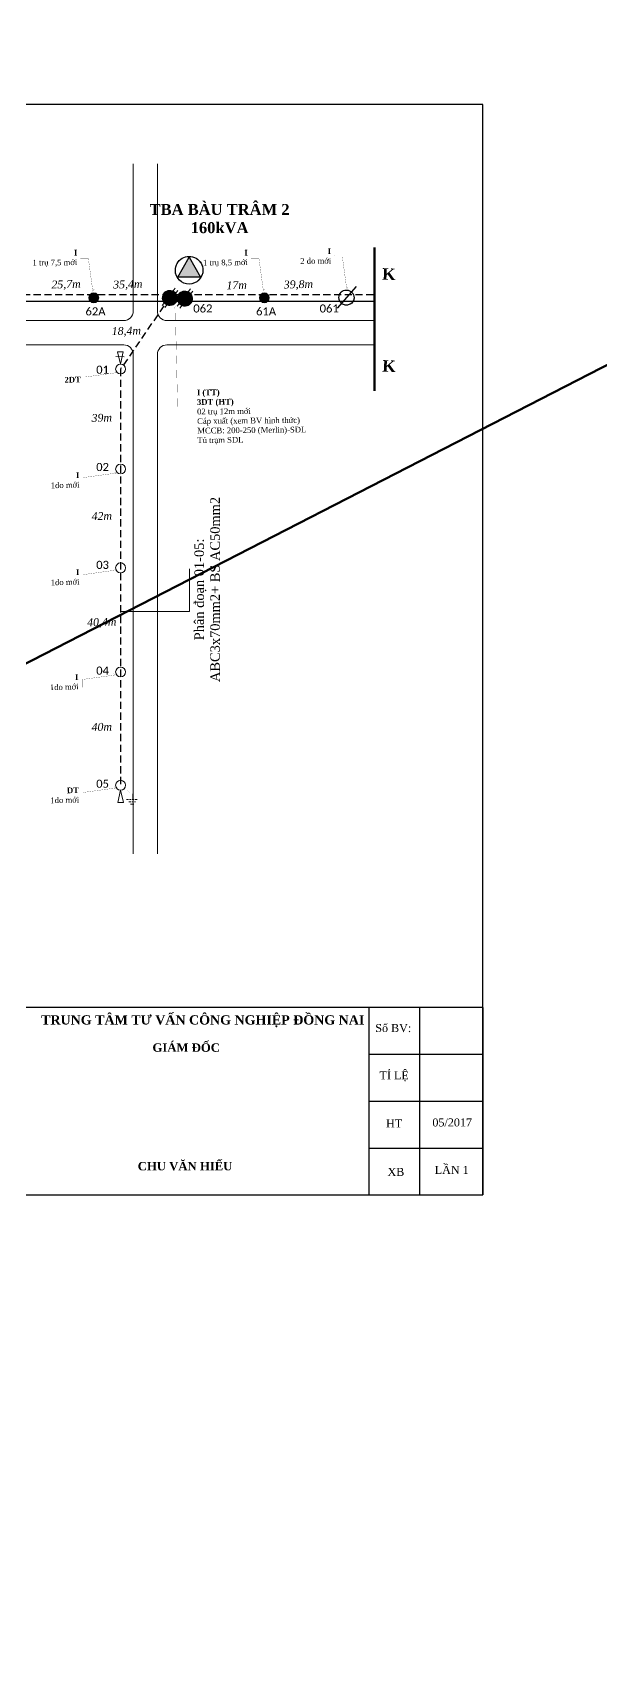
# Model space of a CAD drawing. Header units: metres. Extents: x 429925 to 893472, y 1245258 to 2552490.
# Drawn here: x 445346 to 445644, y 1259853 to 1260710 of the extents above; entities that cross this region are included whole.
import ezdxf

# ---------------------------------------------------------------- set-up
doc = ezdxf.new("R2010")
doc.units = ezdxf.units.M
doc.linetypes.add('DASHED2', pattern=[0.375, 0.25, -0.125])
doc.layers.add('duong', color=2, linetype='Continuous', lineweight=15)
doc.layers.add('duong bao', color=3, linetype='Continuous', lineweight=13)
doc.layers.add('KHUNGBANVE', color=6, linetype='Continuous')
doc.styles.get("Standard").update_dxf_attribs({"font": 'arial.ttf'})
doc.styles.add('Unicode', font='times.ttf')

# ---------------------------------------------------------------- blocks, each defined once
blk = doc.blocks.new('A$C46BF4DDC')
at = {"color": 9, "linetype": 'Continuous'}
blk.add_line((9.91, 11.46), (0, 0), dxfattribs=at)
blk.add_lwpolyline([(0.89, 5.61, -1), (8.82, 5.61, -1)], format="xyb", close=True, dxfattribs=at)
blk = doc.blocks.new('A$C7B825D87')
at = {"layer": 'duong bao', "color": 1, "linetype": 'DASHED2', "lineweight": 20, "ltscale": 4}
for p, q in [((1.21, 2.48), (7.13, 2.48)), ((2.41, 1.31), (5.91, 1.31)), ((3.34, 0), (4.99, 0))]:
    blk.add_line(p, q, dxfattribs=at)
at = {"layer": 'duong bao', "color": 1, "linetype": 'DASHED2', "lineweight": 20, "ltscale": 4, "const_width": 0.0325}
blk.add_lwpolyline([(0.01, 8.11), (4.17, 5.43), (4.17, 2.48)], dxfattribs=at)
blk = doc.blocks.new('A$C16F73B65')
at = {"layer": 'duong bao', "lineweight": 50, "ltscale": 2}
blk.add_hatch(color=2, dxfattribs=at).paths.add_polyline_path([(0, 2.58, 1), (5.16, 2.58, 1)])
at = {"color": 4, "linetype": 'Continuous', "lineweight": 18}
blk.add_lwpolyline([(0, 2.58, -1), (5.16, 2.58, -1)], format="xyb", close=True, dxfattribs=at)
blk = doc.blocks.new('A$C6542344A')
at = {"color": 9, "linetype": 'Continuous'}
for p, q in [((7.45, 9.82), (0, 1.2)), ((8.7, 8.62), (1.25, 0))]:
    blk.add_line(p, q, dxfattribs=at)
for points in [[(0.3, 4.92, -1), (8.24, 4.92, -1)], [(4.27, 0.95, -1), (4.27, 8.89, -1)]]:
    blk.add_lwpolyline(points, format="xyb", close=True, dxfattribs=at)

msp = doc.modelspace()

# ---------------------------------------------------------------- hatches: boundary and pattern name
at = {"layer": 'duong bao', "lineweight": 50, "ltscale": 2}
for points in [[(445428.04, 1260592.66), (445422.06, 1260582.3), (445434.02, 1260582.3)], [(445413.93, 1260571.11, -1), (445421.86, 1260571.6, -1)], [(445421.83, 1260570.75, -1), (445429.75, 1260571.24, -1)], [(445424.19, 1260567.36, 0.561248), (445429.75, 1260571.24, 0.156181), (445428.87, 1260573.49)]]:
    msp.add_hatch(color=256, dxfattribs=at).paths.add_polyline_path(points)

# ---------------------------------------------------------------- linework, layer by layer
at = {"color": 4, "linetype": 'Continuous', "lineweight": 18}
for p, q in [((445398.69, 1260641.65), (445398.69, 1260564.46)), ((445411.39, 1260564.46), (445411.39, 1260641.62)), ((445393.69, 1260559.46), (445287.18, 1260559.46)), ((445525.26, 1260559.46), (445416.39, 1260559.46)), ((445393.69, 1260546.76), (445308.17, 1260546.76)), ((445394.03, 1260540.55), (445389.66, 1260540.57)), ((445398.69, 1260541.76), (445398.69, 1260280.06)), ((445411.39, 1260541.76), (445411.39, 1260280.06)), ((445525.26, 1260546.76), (445416.39, 1260546.76)), ((445428.28, 1260407.05), (445428.28, 1260429.36))]:
    msp.add_line(p, q, dxfattribs=at)
at = {"color": 5, "linetype": 'DASHED2', "lineweight": 30, "ltscale": 15}
for p, q in [((445188.97, 1260573.21), (445525.26, 1260573.21)), ((445417.9, 1260571.77), (445392.04, 1260534.06)), ((445392.04, 1260534.06), (445392.04, 1260315.97))]:
    msp.add_line(p, q, dxfattribs=at)
at = {"color": 1, "lineweight": 30, "ltscale": 15}
msp.add_line((445189.23, 1260569.62), (445525.26, 1260569.62), dxfattribs=at)
at = {"color": 9, "linetype": 'Continuous'}
msp.add_lwpolyline([(444769.27, 1260101.28), (445582.07, 1260101.28), (445582.07, 1260672.78), (444769.27, 1260672.78)], close=True, dxfattribs=at)
at = {"color": 4, "linetype": 'Continuous', "lineweight": 18}
for points in [[(445435.27, 1260585.87, -1), (445420.76, 1260585.82, -1)], [(445514.45, 1260571.48, -1), (445506.52, 1260571.48, -1)], [(445394.62, 1260534.06, -1), (445389.46, 1260534.06, -1)], [(445394.62, 1260481.67, -1), (445389.46, 1260481.67, -1)], [(445394.62, 1260429.88, -1), (445389.46, 1260429.88, -1)], [(445394.62, 1260375.31, -1), (445389.46, 1260375.31, -1)], [(445394.62, 1260315.97, -1), (445389.46, 1260315.97, -1)]]:
    msp.add_lwpolyline(points, format="xyb", close=True, dxfattribs=at)
at = {"color": 7, "linetype": 'Continuous'}
msp.add_lwpolyline([(445420.77, 1260585.82, -1), (445435.26, 1260585.87, -1)], format="xyb", close=True, dxfattribs=at)
msp.add_lwpolyline([(445420.77, 1260585.82, -1), (445435.26, 1260585.87, -1)], format="xyb", close=True, dxfattribs=at)
msp.add_lwpolyline([(445422.06, 1260582.3), (445428.04, 1260592.66), (445434.02, 1260582.3)], close=True, dxfattribs=at)
msp.add_lwpolyline([(445422.06, 1260582.3), (445428.04, 1260592.66), (445434.02, 1260582.3)], close=True, dxfattribs=at)
msp.add_lwpolyline([(445422.06, 1260582.3), (445428.04, 1260592.66), (445434.02, 1260582.3)], close=True, dxfattribs=at)
at = {"color": 4, "linetype": 'Continuous', "lineweight": 18}
for points in [[(445391.97, 1260536.63), (445393.45, 1260543.15), (445390.46, 1260543.14), (445391.97, 1260536.63)], [(445394.94, 1260407.39), (445394.95, 1260406.62), (445391.97, 1260407.05), (445428.28, 1260407.05)], [(445392.04, 1260313.39), (445390.56, 1260306.88), (445393.54, 1260306.89), (445392.04, 1260313.39)]]:
    msp.add_lwpolyline(points, dxfattribs=at)
for centre, start, end in [((445393.69, 1260564.46), 270, 0), ((445416.39, 1260564.46), 180, 270), ((445393.69, 1260541.76), 0, 90), ((445416.39, 1260541.76), 90, 180)]:
    msp.add_arc(centre, 5, start, end, dxfattribs=at)
at = {"layer": 'duong bao', "lineweight": 50, "ltscale": 2}
for p, q in [((434300.08, 1254706.74), (452042.86, 1263822.17)), ((445525.26, 1260597.71), (445525.26, 1260522.73))]:
    msp.add_line(p, q, dxfattribs=at)
at = {"layer": 'duong bao', "color": 4, "lineweight": 15, "ltscale": 2, "const_width": 0.1}
for points in [[(445378.19, 1260575.98), (445377.51, 1260574.96), (445375.15, 1260592.19), (445370.93, 1260592.21)], [(445467.62, 1260575.98), (445466.94, 1260574.96), (445464.58, 1260592.19), (445460.36, 1260592.21)], [(445511.32, 1260577.12), (445510.64, 1260576.1), (445508.28, 1260593.33), (445504.06, 1260593.35)], [(445420.04, 1260565.75), (445420.73, 1260566.77), (445422.03, 1260511.19), (445430.22, 1260511.19)], [(445389.46, 1260532.91), (445390.48, 1260532.23), (445373.25, 1260529.87), (445373.23, 1260525.66)], [(445388.73, 1260480.23), (445389.75, 1260479.55), (445372.52, 1260477.19), (445372.51, 1260472.98)], [(445388.72, 1260429.38), (445389.74, 1260428.7), (445372.51, 1260426.34), (445372.5, 1260422.12)], [(445388.28, 1260374.43), (445389.3, 1260373.75), (445372.07, 1260371.39), (445372.06, 1260367.18)], [(445388.55, 1260315.19), (445389.57, 1260314.51), (445372.34, 1260312.15), (445372.33, 1260307.93)]]:
    msp.add_lwpolyline(points, dxfattribs=at)
at = {"layer": 'KHUNGBANVE', "color": 2}
for p, q in [((445582.07, 1260199.44), (444769.27, 1260199.44)), ((445522.42, 1260101.06), (445522.42, 1260199.44)), ((445548.93, 1260101.06), (445548.93, 1260199.44)), ((445582.07, 1260199.44), (445582.07, 1260101.28)), ((445582.07, 1260174.84), (445522.42, 1260174.84)), ((445582.07, 1260150.25), (445522.42, 1260150.25)), ((445582.07, 1260125.65), (445522.42, 1260125.65)), ((444769.27, 1260101.28), (445582.07, 1260101.28))]:
    msp.add_line(p, q, dxfattribs=at)

# ---------------------------------------------------------------- block references
at = {"color": 4, "linetype": 'Continuous', "lineweight": 18, "rotation": 359.190150887879}
msp.add_blockref('A$C46BF4DDC', (445505.55, 1260565.94), dxfattribs=at)
at = {"layer": 'duong bao', "lineweight": 50, "ltscale": 2}
for name, p in [('A$C16F73B65', (445375.43, 1260568.81)), ('A$C16F73B65', (445464.86, 1260568.81)), ('A$C7B825D87', (445393.98, 1260306))]:
    msp.add_blockref(name, p, dxfattribs=at)
at = {"layer": 'duong bao', "lineweight": 50, "ltscale": 2, "rotation": 3.556768670579582}
for p in [(445413.94, 1260566.17), (445421.83, 1260565.81)]:
    msp.add_blockref('A$C6542344A', p, dxfattribs=at)

# ---------------------------------------------------------------- texts
at = {"color": 4, "linetype": 'Continuous', "lineweight": 18, "attachment_point": 5}
for s, insert, char_height, width in [('{\\fTimes New Roman|b1|i0|c0|p18;\\C7;TBA BÀU TRÂM 2 160kVA}', (445443.96, 1260612.86), 5.7341, 87), ('{\\fCalibri|b0|i0|c0|p34;\\C7;62A}', (445378.92, 1260564.28), 4.2333, 21.59), ('\\C7;\\fCalibri|b0|i0|;\\H4.2333171844482;062', (445435.2, 1260565.81), 4.2333, 21.59), ('{\\fCalibri|b0|i0|c0|p34;\\C7;61A}', (445468.35, 1260564.28), 4.2333, 21.59), ('\\C7;\\fCalibri|b0|i0|;\\H4.2333171844482;061', (445501.44, 1260565.81), 4.2333, 21.59), ('{\\fCalibri|b0|i0|c0|p34;\\C7;01}', (445382.62, 1260533.71), 4.2333, 21.59), ('{\\fCalibri|b0|i0|c0|p34;\\C7;02}', (445382.62, 1260482.71), 4.2333, 21.59), ('{\\fCalibri|b0|i0|c0|p34;\\C7;03}', (445382.62, 1260431.42), 4.2333, 21.59), ('{\\fCalibri|b0|i0|c0|p34;\\C7;04}', (445382.62, 1260376.01), 4.2333, 21.59), ('{\\fCalibri|b0|i0|c0|p34;\\C7;05}', (445382.62, 1260316.73), 4.2333, 21.59)]:
    msp.add_mtext(s, dxfattribs=dict(at, insert=insert, char_height=char_height, width=width))
at = {"color": 4, "linetype": 'Continuous', "lineweight": 18}
for s, insert, char_height, width, attachment_point, rotation in [('{\\fTimes New Roman|b1|i0|c0|p18;\\C7;I\\P\\fTimes New Roman|b0|i0|c0|p18;1 trụ 7,5 mới}', (445369.36, 1260592.18), 3, 24.4669, 6, 0.60769), ('{\\fTimes New Roman|b1|i0|c0|p18;\\C7;I\\P\\fTimes New Roman|b0|i0|c0|p18;1 trụ 8,5 mới}', (445458.79, 1260592.18), 3, 24.4669, 6, 0.60769), ('{\\fTimes New Roman|b1|i0|c0|p18;\\C7;I\\P\\fTimes New Roman|b0|i0|c0|p18;2 do mới}', (445502.49, 1260593.31), 3, 24.4669, 6, 0.60769), ('{\\fTimes New Roman|b1|i0|c0|p18;\\C7;K}', (445532.75, 1260583.83), 6, 22.4014, 5, 357.75478), ('{\\fTimes New Roman|b0|i1|c0|p18;\\C7;25,7m}', (445363.48, 1260578.04), 4.1093, 22.225, 5, 1.49443), ('{\\fTimes New Roman|b0|i1|c0|p18;\\C7;35,4m}', (445395.87, 1260578.04), 4.1093, 22.225, 5, 1.49443), ('{\\fTimes New Roman|b0|i1|c0|p18;\\C7;17m}', (445452.91, 1260578.04), 4.1093, 22.225, 5, 1.49443), ('{\\fTimes New Roman|b0|i1|c0|p18;\\C7;39,8m}', (445485.3, 1260578.04), 4.1093, 22.225, 5, 1.49443), ('{\\fTimes New Roman|b0|i1|c0|p18;\\C7;18,4m}', (445395.09, 1260553.61), 4.1093, 22.225, 5, 1.49443), ('{\\fTimes New Roman|b1|i0|c0|p18;\\C7;K}', (445532.82, 1260535.64), 6, 22.4014, 5, 357.75478), ('{\\fTimes New Roman|b1|i0|c0|p18;\\C7;2DT}', (445371.19, 1260528.62), 3, 22.225, 6, 1.49443), ('{\\fTimes New Roman|b1|i0|c0|p18;\\C7;I (TT)\\P3DT (HT)\\P\\fTimes New Roman|b0|i0|c0|p18;02 trụ 12m mới\\PCáp xuất (xem BV hình thức)\\PMCCB: 200-250 (Merlin)-SDL\\PTủ trạm SDL}', (445432.19, 1260508.9), 3, 67.9979, 4, 0.60769), ('{\\fTimes New Roman|b0|i1|c0|p18;\\C7;39m}', (445382.2, 1260508.52), 4.1093, 22.225, 5, 1.49443), ('{\\fTimes New Roman|b1|i0|c0|p18;\\C7;I\\P\\fTimes New Roman|b0|i0|c0|p18;1do mới}', (445370.47, 1260475.94), 3, 22.225, 6, 1.49443), ('{\\fTimes New Roman|b0|i0|c0|p18;\\C7;Phân đoạn 01-05:\\PABC3x70mm2+ BS AC50mm2}', (445437.47, 1260418.56), 5, 150.7075, 5, 90), ('{\\fTimes New Roman|b0|i1|c0|p18;\\C7;42m}', (445382.2, 1260457.06), 4.1093, 22.225, 5, 1.49443), ('{\\fTimes New Roman|b1|i0|c0|p18;\\C7;I\\P\\fTimes New Roman|b0|i0|c0|p18;1do mới}', (445370.46, 1260425.08), 3, 22.225, 6, 1.49443), ('{\\fTimes New Roman|b0|i1|c0|p18;\\C7;40,4m}', (445382.2, 1260401.03), 4.1093, 22.225, 5, 1.49443), ('{\\fTimes New Roman|b1|i0|c0|p18;\\C7;I\\P\\fTimes New Roman|b0|i0|c0|p18;1do mới}', (445370.02, 1260370.14), 3, 22.225, 6, 1.49443), ('{\\fTimes New Roman|b0|i1|c0|p18;\\C7;40m}', (445382.2, 1260346.53), 4.1093, 22.225, 5, 1.49443), ('{\\fTimes New Roman|b1|i0|c0|p18;\\C7;DT\\P\\fTimes New Roman|b0|i0|c0|p18;1do mới}', (445370.29, 1260310.89), 3, 22.225, 6, 1.49443)]:
    msp.add_mtext(s, dxfattribs=dict(at, insert=insert, char_height=char_height, width=width, attachment_point=attachment_point, rotation=rotation))
at = {"layer": 'duong', "width": 338.0455, "attachment_point": 2, "style": 'Unicode'}
for s, insert, char_height in [('{\\fTimes New Roman|b1|i0|c0|p18;TRUNG TÂM TƯ VẤN CÔNG NGHIỆP ĐỒNG NAI}', (445435.13, 1260195.41), 4.8561), ('Số BV:', (445535.02, 1260190.81), 4.194), ('{\\fTimes New Roman|b1|i0|c0|p18;GIÁM ĐỐC}', (445426.47, 1260180.68), 4.4146), ('TỈ LỆ', (445535.48, 1260166.02), 4.194), ('HT', (445535.46, 1260140.85), 4.194), ('05/2017', (445565.92, 1260141.34), 4.194), ('{\\fTimes New Roman|b1|i0|c0|p18;CHU VĂN HIẾU}', (445425.87, 1260118.54), 4.4146), ('XB', (445536.43, 1260115.4), 4.194), ('LẦN 1', (445565.66, 1260116.46), 4.194)]:
    msp.add_mtext(s, dxfattribs=dict(at, insert=insert, char_height=char_height))

doc.saveas('drawing.dxf')
